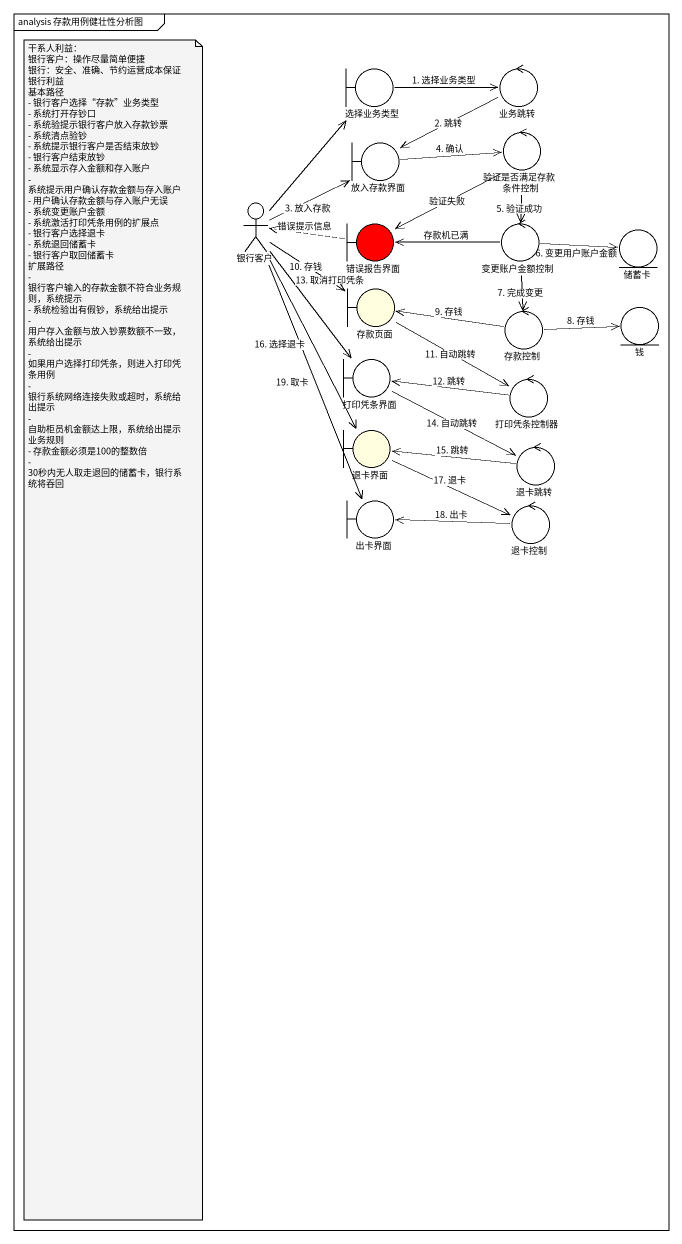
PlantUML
@startuml
mainframe analysis 存款用例健壮性分析图
boundary 选择业务类型
control 业务跳转
boundary 放入存款界面
control 验证是否满足存款条件控制
actor 银行客户
boundary 错误报告界面 #FF0000
control 变更账户金额控制
entity 储蓄卡
boundary 存款页面 #FFFFE0
control 存款控制
entity 钱
boundary 打印凭条界面
control 打印凭条控制器
boundary 退卡界面 #FFFFE0
control 退卡跳转
boundary 出卡界面
control 退卡控制
选择业务类型 -right-> 业务跳转 : 1. 选择业务类型
业务跳转 -left-> 放入存款界面 : 2. 跳转
放入存款界面 -right-> 验证是否满足存款条件控制 : 4. 确认
验证是否满足存款条件控制 -left-> 错误报告界面 : 验证失败
验证是否满足存款条件控制 --> 变更账户金额控制 : 5. 验证成功
银行客户 -up-> 选择业务类型
银行客户 -right-> 放入存款界面 : 3. 放入存款
银行客户 --> 存款页面 : 10. 存钱
银行客户 --> 打印凭条界面 : 13. 取消打印凭条
银行客户 --> 退卡界面 : 16. 选择退卡
银行客户 --> 出卡界面 : 19. 取卡
错误报告界面 .left.> 银行客户 : 错误提示信息
变更账户金额控制 -left-> 错误报告界面 : 存款机已满
变更账户金额控制 -right-> 储蓄卡 : 6. 变更用户账户金额
变更账户金额控制 --> 存款控制 : 7. 完成变更
存款页面 -right-> 打印凭条控制器 : 11. 自动跳转
存款控制 -left-> 存款页面 : 9. 存钱
存款控制 -right-> 钱 : 8. 存钱
打印凭条界面 -right-> 退卡跳转 : 14. 自动跳转
打印凭条控制器 -left-> 打印凭条界面 : 12. 跳转
退卡界面 -right-> 退卡控制 : 17. 退卡
退卡跳转 -left-> 退卡界面 : 15. 跳转
退卡控制 -left-> 出卡界面 : 18. 出卡
note as N1
  干系人利益：
  银行客户：操作尽量简单便捷
  银行：安全、准确、节约运营成本保证银行利益
  基本路径
  - 银行客户选择“存款”业务类型
  - 系统打开存钞口
  - 系统验提示银行客户放入存款钞票
  - 系统清点验钞
  - 系统提示银行客户是否结束放钞
  - 银行客户结束放钞
  - 系统显示存入金额和存入账户
  - 系统提示用户确认存款金额与存入账户
  - 用户确认存款金额与存入账户无误
  - 系统变更账户金额
  - 系统激活打印凭条用例的扩展点
  - 银行客户选择退卡
  - 系统退回储蓄卡
  - 银行客户取回储蓄卡
  扩展路径
  - 银行客户输入的存款金额不符合业务规则，系统提示
  - 系统检验出有假钞，系统给出提示
  - 用户存入金额与放入钞票数额不一致，系统给出提示
  - 如果用户选择打印凭条，则进入打印凭条用例
  - 银行系统网络连接失败或超时，系统给出提示
  - 自助柜员机金额达上限，系统给出提示
  业务规则
  - 存款金额必须是100的整数倍
  - 30秒内无人取走退回的储蓄卡，银行系统将吞回
end note
@enduml
